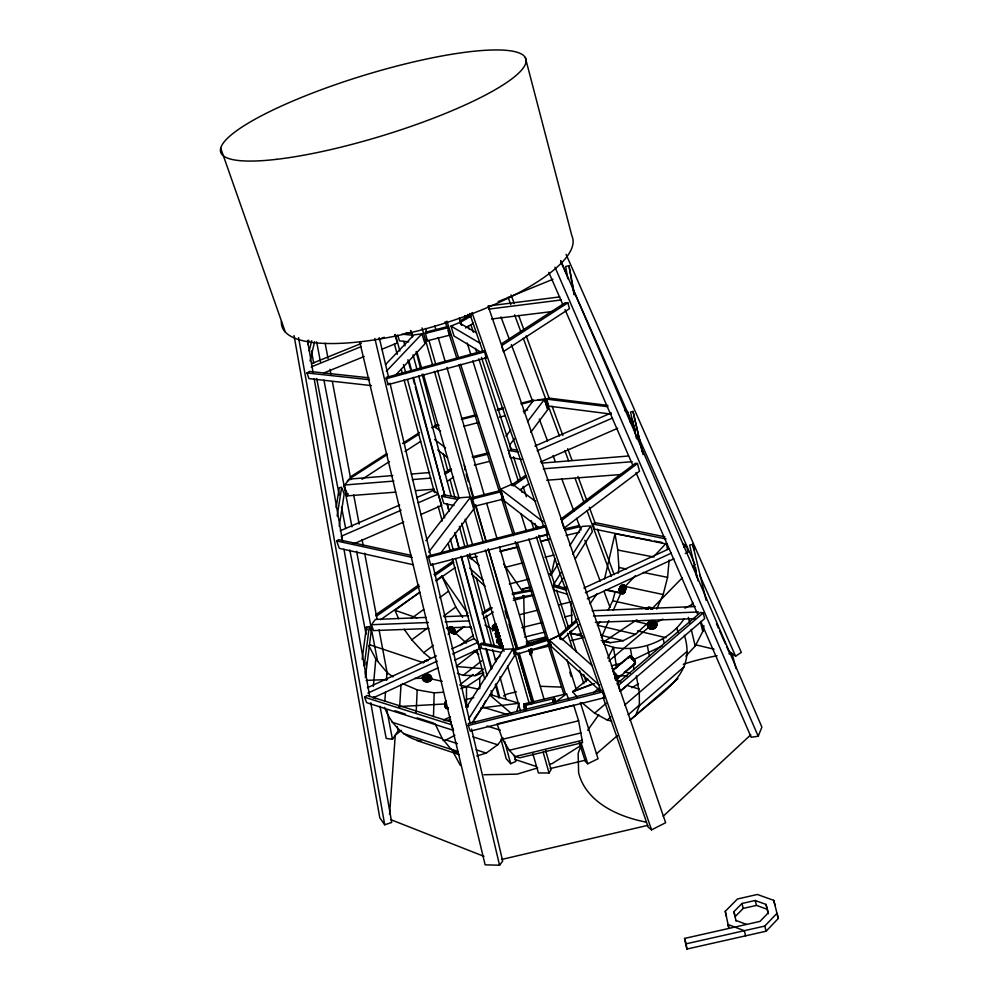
<?xml version="1.0" encoding="UTF-8"?>
<svg xmlns="http://www.w3.org/2000/svg" width="999" height="999" viewBox="0 0 999 999"><rect width="100%" height="100%" fill="white"/><g stroke="black" fill="none" stroke-linecap="round" stroke-linejoin="round"><path stroke-width="1.5" d="M622.564 587.387C625.424 585.514 624.949 592.981 622.252 591.745C622.24 589.248 620.966 591.121 621.89 591.358C623.201 591.458 623.039 585.139 621.902 588.773L622.14 588.249M430.581 679.22L429.895 679.819L430.669 678.883A3.584 2.822 11.5 0 0 428.871 675.386A3.584 2.822 11.5 0 0 424.413 675.886A3.584 2.822 11.5 0 0 424.662 679.545C425.699 681.842 426.123 677.609 428.309 678.433C430.444 675.786 423.801 676.011 426.561 678.433M424.163 679.058C425.187 681.505 423.514 675.986 423.888 677.934M500.349 491.933L500.362 490.584L472.465 497.589L472.415 498.951L474.712 506.243L502.597 499.263L500.349 491.933L472.415 498.951M554.845 700.012C553.858 698.363 553.021 702.372 554.932 699.824C553.97 698.676 554.982 699.587 554.008 701.248M425.324 675.948L423.901 676.922M453.446 630.906L453.746 633.229L455.057 631.018L454.72 632.529L453.159 632.629C452.672 629.507 452.335 627.547 450.724 627.647C449.188 628.396 451.411 630.244 450.424 628.596M451.623 627.847L450.499 627.472L451.548 627.634M453.071 632.879L454.72 632.479L453.733 629.957L454.32 632.592L454.27 631.131A2.073 0.774 53.5 0 1 453.821 630.844L453.858 630.556M495.729 626.161L496.166 624.812M450.636 629.045A3.434 1.286 53.5 0 0 451.423 630.506L450.786 627.572M453.121 632.692L454.27 632.742M571.903 625.324L571.266 603.271M468.281 725.486L468.306 723.613L602.372 690.122L604.345 697.714L470.279 731.143L468.281 725.486L602.584 691.945M430.332 676.947C428.022 675.511 432.167 677.984 428.596 677.072M427.647 678.658C429.545 681.418 425.624 681.693 427.272 678.658M427.372 676.373L427.322 675.224L429.795 676.311M623.301 588.486L624.675 588.336L624.462 591.708L624.937 590.909L624.125 591.42A3.247 1.723 -80.6 0 0 624.675 589.16L623.276 589.06L624.675 589.16M430.219 679.819L429.258 680.107L430.169 679.882M522.989 590.646C522.402 588.523 522.365 592.907 522.577 589.822L522.889 592.157M424.338 677.509A2.947 2.323 11.5 0 0 428.296 680.069A2.947 2.323 11.5 0 0 429.395 676.36L429.682 676.173A3.347 2.635 11.5 0 1 430.432 678.808L429.845 679.47M424.063 679.233L426.049 677.959M652.559 623.538C654.944 629.37 648.051 624.088 652.459 622.689C652.135 621.778 655.307 622.877 653.159 622.402L654.195 622.452M449.912 333.928L449.925 335.115L427.335 340.809L427.372 339.598M424.188 676.473C426.311 675.774 422.49 676.81 426.098 676.81M433.491 716.708L434.165 692.844L417.195 689.872L402.46 683.541M427.335 340.809L425.237 332.267L447.827 326.561L448.663 329.508M524.525 707.105L526.023 710.289M524.687 706.955L525.911 709.789L524.7 706.493L525.374 708.416M615.197 678.995L615.147 675.661M615.946 676.535L615.109 678.508M620.879 681.942L615.859 679.158A3.796 2.335 40.1 0 0 616.371 678.92L616.833 678.059L615.396 676.298M616.47 678.296C618.718 677.222 611.725 671.89 616.221 675.961M616.645 677.26L616.545 678.309A3.534 2.185 40.1 0 0 616.845 677.809L616.645 676.66M616.695 678.296L616.858 677.16M547.427 533.528L547.539 534.777L430.744 565.034L430.794 563.761M531.456 651.673L532.217 652.996L529.782 649.612L529.283 650.149M623.551 592.732C624.275 591.445 622.802 593.156 623.751 592.519M655.456 623.289L655.781 623.963A3.646 3.034 -25.7 0 0 649.874 623.351A3.646 3.034 -25.7 0 0 651.523 628.346C657.629 627.722 648.576 628.371 651.735 628.121M430.744 565.034L428.184 556.043L545.079 525.686L547.539 534.777M446.066 702.784L446.178 701.735M654.932 622.789C653.271 623.226 654.72 621.84 655.044 623.651L653.433 624.013M416.171 712.499L417.195 689.872M492.944 629.62L492.445 630.956L494.592 628.071L496.578 627.172L494.905 626.086L492.307 626.398L493.181 625.811M650.749 627.934L649.462 627.072L650.049 627.559M522.215 592.007L522.777 589.959M522.19 590.809L522.952 590.909A2.785 0.699 75.5 0 0 522.952 591.383M522.614 591.383L522.964 590.209A3.159 0.799 75.5 0 0 522.877 591.82L523.001 591.97M522.852 591.62L522.952 590.909M447.265 707.629L445.704 706.206A3.709 2.448 -83.7 0 0 448.326 707.841L447.44 707.829A3.709 2.448 -83.7 0 0 447.989 708.029M522.377 591.458L522.327 590.496M429.632 680.344L428.646 680.569L429.52 680.057M632.08 657.979C633.366 660.114 631.93 656.68 631.755 658.753M497.09 641.321L496.803 642.782L498.513 639.547L500.387 638.473L500.499 644.83L500.037 643.269M631.218 657.829L632.18 657.941M399.625 707.255L401.024 684.477M425.324 680.369L424.625 679.795A3.584 2.822 11.5 0 1 426.411 675.162A3.584 2.822 11.5 0 1 430.619 679.07A3.584 2.822 11.5 0 1 424.625 679.745L425.624 679.969M503.171 647.839L502.684 646.753L502.397 648.214L502.834 646.291M524.987 706.992L524.662 707.791L526.485 708.89L524.562 707.042L525.037 707.504M499.825 637.037L499.9 635.913M621.815 590.559L620.704 589.485L621.453 591.058A2.86 1.523 -80.6 0 0 622.315 592.22L621.828 591.633M389.56 814.36L395.279 735.139L401.361 730.394M384.79 701.423L385.489 692.282M386.426 680.094L387 672.477L375.786 659.015L368.843 645.591M522.29 590.384L522.927 590.084A3.384 0.862 75.5 0 0 522.44 591.82L522.315 591.858M651.847 626.086L651.698 627.946L650.711 627.797A3.397 2.835 -25.7 0 1 649.15 626.248L649.525 626.111A2.997 2.498 -25.7 0 0 650.898 627.472L653.808 627.072A2.997 2.498 -25.7 0 0 654.07 622.777L654.108 622.714M428.009 680.918L427.06 680.868L427.959 680.481M452.547 631.868L453.396 630.719L452.547 631.868A3.434 1.286 53.5 0 0 453.146 632.392M451.748 627.584A3.209 1.199 53.5 0 1 452.834 628.408L452.809 628.608A2.822 1.061 53.5 0 0 451.86 627.884L450.487 627.959L452.26 628.683L450.399 627.547M524.825 596.89L524.013 595.766M373.339 686.45L375.786 659.015M656.705 609.09L663.174 594.542L667.582 577.372L669.13 560.002M529.957 587.025L522.552 588.911L523.089 590.771M621.69 590.484C620.292 586.95 625.486 586.138 623.426 586.076M428.858 680.756L427.872 680.594M426.635 675.873L425.537 675.424L429.046 675.923M365.184 674.425L365.484 671.403M366.084 665.371L366.371 662.349M622.627 590.684L623.513 592.232L622.901 592.819L623.713 592.382M621.49 590.484L621.341 590.659A3.472 1.848 -80.6 0 1 623.95 586.101L624.025 586.613A3.247 1.723 -80.6 0 0 623.139 586.226L624.025 586.101M618.319 573.226L618.893 567.469L617.757 550.037L614.972 533.741L651.323 540.484M427.335 675.449L428.109 675.312A3.347 2.635 11.5 0 0 425.686 675.349L425.586 675.399M495.766 632.842L494.98 633.766L497.564 632.442M454.345 632.854L452.684 632.33L453.221 630.756M624.163 586.525L624.875 587.162L623.151 586.001A3.472 1.848 -80.6 0 1 623.626 586.038M650.699 628.134L651.723 628.259M428.084 676.598L428.883 675.936M486.101 356.593L486.138 357.892L387.974 384.665L388.124 383.329M387.974 384.665L386.163 377.447L484.29 350.637L486.138 357.892M365.347 677.509L371.153 631.693L369.78 627.809M553.858 700.911L554.37 699.225L554.707 700.087M554.895 699.7C552.459 700.486 554.994 699.899 553.983 699.912M364.198 666.071L369.318 626.51L366.396 627.222L362.162 659.19M553.533 699.837L553.521 702.896A3.821 0.637 84.4 0 1 553.621 699.238M553.846 702.584L555.069 702.06L554.932 701.011L555.344 701.997L554.645 699.6L553.946 700.586L553.771 699.912M650.774 625.012L648.975 625.849L649.375 624.088A2.585 2.16 -25.7 0 1 651.011 622.102M649.038 625.874L649.125 624.737A3.397 2.835 -25.7 0 1 651.435 622.352L652.397 622.177L652.185 623.551M649.375 625.849L649.5 624.775A2.997 2.498 -25.7 0 1 654.07 622.777L653.171 622.602M651.186 624.063C648.801 622.489 657.28 622.34 654.645 626.011C653.234 629.145 647.789 626.635 650.524 623.813M653.458 625.274L655.419 626.498L655.819 623.988M655.531 625.711L655.619 624.6M655.669 625.749L655.856 624.562M525.349 709.115L524.999 707.866L525.237 708.466M454.208 633.191L454.982 632.317A3.434 1.286 53.5 0 0 453.708 629.283A3.434 1.286 53.5 0 0 451.173 627.235A3.821 1.436 53.5 0 0 451.061 630.731L450.749 629.944L451.398 630.606M452.335 629.695C450.449 631.543 449.812 627.397 450.262 629.52M621.366 590.521L621.965 588.086L621.528 589.81L620.591 589.485L620.854 588.236L623.151 586.001L622.102 586.838A2.473 1.311 -80.6 0 0 620.367 587.899A2.473 1.311 -80.6 0 0 620.254 591.008A2.473 1.311 -80.6 0 0 621.952 591.083M649.387 627.235L650.973 625.611M339.223 526.273L344.143 494.205L342.182 488.561M337.138 515.984L341.683 487.162L339.298 487.774L336.114 507.504M454.87 632.704L455.094 631.306M629.832 720.316L635.689 715.434C660.888 692.469 697.14 674.974 684.377 635.314M428.059 675.898L427.734 676.448M427.085 680.918L426.173 680.731L426.91 678.583M425.387 680.069L426.336 680.282A3.347 2.635 11.5 0 0 429.533 679.907L429.695 680.057A3.584 2.822 11.5 0 1 428.072 680.631L427.997 680.594M529.97 654.57L530.694 652.971L529.77 652.772M623.076 587.412L622.24 587.837M624.2 592.195L622.814 590.509M622.202 592.619L623.251 592.819M522.877 591.196L522.714 590.109M616.296 678.171L616.271 678.009A3.122 1.923 40.1 0 0 616.008 675.749M452.972 630.556L452.235 631.843L453.484 632.642M685.826 656.081L695.204 646.053L702.784 631.468L703.933 625.674M423.751 677.896L424.076 676.798L424.138 677.871M500.374 644.318L500.224 645.816L501.61 642.382M616.321 678.87L616.633 677.884L615.671 678.983A3.534 2.185 40.1 0 0 616.196 678.733M430.519 678.259L430.132 679.145L430.494 677.572L430.644 678.558M430.369 679.27L430.644 678.296M430.557 679.245L430.731 678.358M427.984 676.011C431.855 677.01 428.496 681.817 425.874 679.545M551.873 699.05L525.362 705.406L525.312 706.243M655.856 624.063L655.781 623.963A3.646 3.034 -25.7 0 1 651.523 628.346M454.008 633.179L454.483 632.167M450.611 627.959L449.987 628.196M551.498 573.438L554.857 558.641M604.57 578.945L614.972 533.741M451.848 628.059C457.055 633.204 449.775 626.785 453.296 629.133L453.996 628.696M453.334 630.032L454.07 630.644L452.684 628.496A3.434 1.286 53.5 0 1 454.37 633.079A3.434 1.286 53.5 0 1 450.349 629.245A3.434 1.286 53.5 0 1 452.559 628.496A3.434 1.286 53.5 0 1 454.32 633.129A3.434 1.286 53.5 0 1 450.412 629.195A3.434 1.286 53.5 0 1 452.622 628.458M452.172 631.892L452.959 632.417M310.04 360.901L314.61 341.77M309.19 350.974L311.688 340.746M496.041 635.152L495.691 636.463L497.552 633.691L499.488 632.891M307.717 344.53L308.816 340.135M498.538 643.081L498.738 644.617L500.387 638.473M624.8 586.863L625.162 588.498L625.112 587.537M516.82 711.463L518.956 703.271L490.159 694.567M452.422 631.518L453.633 632.292L454.445 631.705M446.291 706.78L447.053 707.329M492.944 628.159L492.445 629.233L494.592 627.297L496.578 627.172M553.746 699.787L554.045 699.213A3.821 0.637 84.4 0 1 554.994 701.935M634.09 661.113L632.642 658.691A3.759 1.948 59.8 0 0 630.644 657.242L631.605 657.479M522.402 590.958L522.952 590.284M607.991 610.426L612.724 600.774L615.134 592.02M651.61 627.634L652.547 628.408L654.12 627.534M525.037 708.865L525.699 709.852L524.712 706.605M621.678 588.024L621.341 590.659A3.472 1.848 -80.6 0 0 624.387 591.708A3.472 1.848 -80.6 0 0 623.95 586.101M624.75 590.946L624.912 590.034L623.239 589.61M624.812 590.958L625.124 588.324L623.289 588.898M650.961 624.35L649.812 624.3M449.987 628.309L450.237 627.684M450.374 627.659L450.037 628.421L450.499 627.722M450.299 628.496L450.549 627.772M450.849 628.571L451.536 628.034M650.923 627.747L651.498 626.011M454.183 632.554L453.871 630.244M454.408 632.167L454.208 632.704M553.908 700.474L554.757 699.462M554.233 700.024L554.345 699.075M497.477 629.033L497.215 629.807L497.252 629.12M500.087 635.826L498.738 636.838L499.75 635.726M497.09 628.796L496.703 629.882L497.04 629.058M525.162 707.717L524.525 707.417M454.483 631.293L453.983 630.506L454.358 631.418M450.699 629.37L450.611 630.194L450.299 629.295M426.198 680.744L428.022 680.731M635.689 715.434L639.385 705.644L639.285 692.569L636.351 675.824M554.17 700.998L553.746 702.01L554.195 701.186M616.058 676.098L616.52 676.847M524.537 706.555L524.775 707.866M525.549 709.852L525.337 708.89M650.849 608.741L650.873 608.578A3.596 3.209 7.7 0 1 651.648 609.178M700.761 621.39L751.198 737.25L758.216 736.238L761.887 727.11L560.739 260.577M429.87 677.235L430.669 677.659M426.323 680.282L425.512 679.919M423.738 678.483L425.924 677.672M616.633 677.884L616.346 678.383M649.088 625.037L649.525 624.1M649.2 625.099L649.712 624.213M502.097 644.904L502.385 646.378M655.069 626.298L655.844 625.599M655.169 626.385L655.606 625.474M655.294 626.46L655.794 625.561M691.046 606.331L692.757 602.335M430.432 677.572L430.307 678.284M601.361 637.637L608.853 620.504M613.224 610.501L622.577 589.085L635.426 575.686M530.407 643.98C527.522 641.37 529.895 644.855 530.656 643.181L528.821 642.981L528.683 644.705L528.733 643.481L530.706 643.181L528.783 642.794M624.275 591.633L624.7 590.759M622.102 588.261L622.19 587.287M621.952 588.249L622.252 587.312M452.647 628.621L451.923 627.959M497.902 637.05L497.639 638.186L499.175 636.013M474.075 719.055L482.592 707.055L485.651 700.586M625.299 588.423L625.299 589.26M623.738 586.338L624.587 586.663L623.014 586.738M622.414 588.061L623.738 586.463M607.767 658.179L613.461 647.352C639.872 652.172 668.98 641.483 684.053 618.881M424.625 679.795L426.273 678.221M651.198 625.849L650.274 627.734L649.462 627.072M445.804 702.697L446.241 701.748A3.709 2.448 -83.7 0 0 445.816 702.522L446.078 702.634M498.426 632.604L497.989 633.378L498.926 633.241L498.264 633.216M624.125 591.42L622.989 590.272M423.838 677.16L424.325 676.286M423.888 677.197L425.262 675.848L424.175 676.41M424.088 677.285L424.563 676.423M429.77 679.657L430.232 678.895M452.784 632.255L452.035 632.092M532.842 753.658L538.411 772.951L549.063 772.989L551.086 769.642L545.554 750.187M615.784 676.186L615.621 675.137M649.85 626.935L649.038 626.485L650.824 625.337M496.565 636.276L496.316 637.787L497.827 634.278M472.477 722.789L514.785 655.332L512.824 649.063L468.656 718.943M557.342 587.487L563.074 578.359M575.287 558.878L592.345 531.705L590.709 525.849L572.777 554.233M553.871 584.128L561.288 572.39M466.371 707.329L503.446 649.35M550.711 575.449L558.216 563.736M569.742 545.704L582.092 526.398L589.273 525.936M525.337 709.665L525.474 708.616M622.614 587.974L623.501 586.6M499.225 633.603L498.688 634.427L498.926 633.091M553.633 701.635L554.632 700.099L554.07 699.175L554.145 700.411M616.495 677.634L615.908 675.948M614.934 674.5L614.048 674.05M379.982 706.268L386.201 738.436L392.457 739.285L398.089 731.006L397.227 726.41M582.717 636.226L569.667 633.016L571.44 630.469M590.072 603.771L597.177 593.593M425.624 678.321L424.662 679.545M623.626 592.282L622.677 592.632L623.863 591.258A2.86 1.523 -80.6 0 0 623.688 586.738A2.86 1.523 -80.6 0 0 621.341 589.672L621.465 589.797M623.751 592.057L624.225 591.358M623.851 592.232L624.4 591.408M623.963 592.295L624.525 591.483M624.138 592.307L624.612 591.62M453.421 632.954L452.634 632.379M621.977 587.362L622.814 586.863M587.662 730.257L598.788 714.735M524.762 707.617L525.087 708.466M530.806 432.267L547.652 409.815L544.642 399.125L537.812 399.8M439.685 554.507L474.263 508.379L470.691 496.953L458.916 497.827L425.899 540.634M359.69 341.895L485.114 864.822L499.562 865.246L502.684 861.101L471.565 729.108M514.435 438.786L509.765 444.917L511.401 450.437M527.522 421.603L544.642 399.125M428.696 552.135L470.691 496.953M497.902 631.805L498.064 632.542L496.953 632.692L497.914 632.554M372.202 623.663L375.412 619.455L426.123 617.407M453.234 629.12L453.696 629.795M451.248 630.656L451.673 631.443L451.423 630.506L452.647 629.757M649.85 624.363L650.749 622.702M649.475 624.288L650.174 623.713A2.198 1.836 -25.7 0 0 649.887 624.75M649.662 624.387L650.237 623.638M655.219 626.198L654.133 627.647L652.934 625.811M655.406 626.311L654.682 627.01L653.234 625.561M655.494 626.398L654.757 626.91M506.006 436.113L510.726 429.995M523.951 412.849L533.716 400.212M622.814 587.999L623.9 586.638M476.748 755.993L486.201 753.096L497.664 744.779L503.096 738.049M600.212 621.678L597.34 625.237L635.564 634.303L646.753 623.963L633.154 620.829M430.357 677.584L428.721 677.359M430.606 677.797L430.244 676.885M622.027 592.27L622.689 592.869M525.287 708.254L525.949 709.64M554.87 700.599L553.683 701.922L554.308 702.834L554.058 701.86M446.89 707.442L446.091 706.568M348.364 493.918L346.616 495.916L344.53 485.014L349.812 479.07M460.814 688.511L466.458 686.675L479.67 678.009L483.591 673.563M347.252 481.118L349.013 479.133L392.794 475.561M623.301 592.694L622.227 592.594A3.247 1.723 -80.6 0 1 621.253 591.271L621.453 591.058M624.412 586.8A3.472 1.848 -80.6 0 1 624.662 587.462L623.214 587.936M632.117 658.279L631.306 657.567M451.823 631.306L448.101 634.215M394.505 376.336L425.025 343.781L421.94 333.891L414.011 334.852L385.552 364.535M651.997 622.24L653.146 622.127A3.397 2.835 -25.7 0 1 655.506 623.863L655.706 624.987L655.506 623.863M386.351 371.303L421.94 333.891M654.695 555.581L666.383 543.056M736.051 921.053L733.915 911.675L741.97 903.496L755.182 900.486L765.996 904.407L768.056 913.049L760.014 921.39L684.552 938.436L686.925 949.05L766.121 931.205L778.308 918.456L773.701 900.336L757.354 894.467L737.437 899L725.249 911.338L728.883 928.083M685.476 943.968L764.747 926.085L776.922 913.398L778.308 918.456M522.365 590.559L522.964 591.733M651.523 609.24L682.454 577.622M693.119 566.72L695.254 564.547M768.418 913.723L767.382 909.365L756.505 905.394L743.206 908.416L735.114 916.67L733.915 911.675M502.634 647.127L503.346 646.403M615.983 676.136L615.584 675.262M452.734 630.294L451.735 631.306L452.347 631.98M451.011 630.869L450.686 629.982M555.382 701.985L555.344 702.884M622.989 588.111L624.462 586.813M553.783 702.21L554.944 701.286L554.57 699.612M428.821 676.061L429.707 676.498L428.696 675.574M615.771 679.195L616.57 678.558M616.608 678.696L615.946 679.283L615.109 676.985M425.749 675.923L424.762 675.886L426.635 676.448M524.575 707.142L525.024 707.966M663.211 816.233L750.786 734.789M499.887 635.876L499.637 636.051M424.313 676.623L425.262 675.948M429.408 680.344L430.282 679.532L429.558 678.309M562.125 639.797L579.07 624.65M624.825 587.2L624.325 586.388L624.912 587.1M576.51 621.628L559.54 636.763L560.514 639.46M558.965 635.364L577.072 619.23M631.967 658.066L633.366 659.402L632.529 658.791M530.207 654.432L530.906 654.632M629.82 720.279L677.909 678.646M628.221 714.772L639.86 704.682M639.385 705.644L684.228 666.72M596.328 753.908L617.407 735.626M446.091 706.118L445.941 706.256A3.709 2.448 -83.7 0 1 445.741 705.369M623.488 592.719L624.088 591.97M581.793 702.572L594.605 713.161L607.267 720.067L610.764 717.07M624.7 705.057L686.837 651.623M622.652 586.188L621.49 587.35A1.848 0.987 -80.6 0 0 620.604 588.411A1.848 0.987 -80.6 0 0 620.479 590.234M622.877 586.6L623.651 586.113C620.104 588.199 623.114 585.626 622.777 587.1M622.552 587.062L624.2 586.338M619.992 691.246L704.67 618.618L703.196 612.986L700.624 612.424L616.907 683.803M703.196 612.986L618.294 685.501L619.567 689.809M594.605 713.161L606.231 703.246M620.179 691.358L627.16 685.414L639.41 689.21M608.853 661.013L651.947 624.6L662.936 619.118M593.456 692.769L599.275 687.861M425.099 676.248L426.336 676.598M616.445 678.933L620.941 675.174M624.325 672.352L634.452 663.898A4.321 2.485 50.1 0 1 633.878 664.135M634.74 664.223L616.733 679.27A4.908 2.76 50.2 0 0 615.521 673.676A4.808 2.71 50.2 0 0 612.699 671.653M450.899 630.069L451.223 630.731L452.522 630.007M612.637 670.067L628.446 656.98M614.06 669.467L628.733 657.305A4.408 2.535 50.1 0 0 628.359 657.879M650.012 623.576L653.334 622.477M650.124 623.676L650.636 622.839L651.473 623.813M587.936 679.158L572.627 691.708L577.21 697.14M653.958 627.335L654.932 627.21M654.095 627.584L654.869 627.01M652.909 623.626L654.033 622.814M567.569 594.318L554.22 590.322L553.234 586.313L554.732 585.114L566.608 588.636M430.182 677.172L429.57 676.348M553.921 699.65L554.72 700.624M457.392 673.413L463.186 675.312L475.062 675.661L483.404 669.105M495.329 659.74L500.099 655.993M554.045 699.737L554.42 699.1M463.186 675.312L481.618 660.901M459.815 684.852L473.214 674.412M456.268 666.321L477.072 650.224M622.664 586.413L621.828 587.062L622.514 586.875M459.927 645.566L473.351 635.289M454.807 633.354L463.061 627.072M455.044 633.678L464.485 626.485M554.42 702.996L555.357 702.297M556.48 701.435L566.57 693.793L568.631 699.462M563.823 528.321L639.51 471.228L637.487 463.548L635.451 463.261L560.751 519.18M404.133 629.22L411.763 639.835L423.701 652.659L433.466 645.279M667.394 544.255L594.38 529.095L593.006 523.988L594.904 522.564L664.947 536.838M561.538 520.479L637.487 463.548M411.763 639.835L427.659 627.984M443.544 616.133L455.769 607.017L441.808 575.961M452.06 630.993L452.559 631.755A3.209 1.199 53.5 0 0 454.108 632.742L454.12 632.842M523.976 595.978L523.676 595.679A3.384 0.862 75.5 0 0 524 596.166L523.426 595.754M453.633 730.444L366.658 702.659L364.623 697.24L366.995 695.491L451.086 721.965M411.401 618.456L423.663 609.44M439.61 597.714L448.189 591.396M466.208 706.193L466.758 705.781A4.67 3.347 -60.2 0 1 467.732 705.381M398.576 618.668L394.955 610.264L419.642 592.332M435.701 580.669L441.87 576.186L467.42 612.924M501.298 652.397L481.78 648.413L480.232 644.23L481.868 643.044L502.897 647.265M623.126 588.299L624.575 587.275M529.308 643.069L529.732 642.856M646.578 609.128L647.389 608.616A3.596 3.209 7.7 0 1 648.151 608.354M380.544 619.692L419.83 592.27M436.301 580.769L455.319 567.494M520.179 489.81L528.683 483.878M375.587 614.872L418.756 584.89M434.003 574.313L453.047 561.088M376.261 616.296L419.443 586.276M434.677 575.674L453.733 562.425M512.15 484.627L525.549 475.362M513.124 485.876L526.523 476.598M611.226 414.11L548.701 406.118L546.765 399.138L548.351 398.052L607.892 405.394M523.976 596.141L523.838 596.203A3.384 0.862 75.5 0 1 523.626 595.729M615.322 675.486L613.91 674.313M429.395 676.36L428.746 675.461M413.411 564.785L339.31 548.351L336.638 540.971L338.561 539.672L411.226 555.382M454.033 505.494L443.831 503.434L441.496 496.228L443.706 494.755L459.765 497.914M602.634 642.619L636.9 619.755M726.61 646.59L728.508 650.861L735.601 656.193L741.32 652.397L566.071 254.333M447.352 481.243L453.583 477.122M464.785 469.717L465.422 469.293L464.11 465.072M444.443 472.914L450.899 468.668M445.167 474.138L451.623 469.892M483.454 618.593L493.394 612.05M482.017 613.124L490.734 607.404M482.355 614.385L492.32 607.854M452.335 628.883L451.773 628.184M501.635 343.768L565.272 302.672L567.869 302.822L569.467 308.666L503.384 351.623L501.623 345.666L567.869 302.822M362.038 479.283L389.41 461.563M405.057 451.436L420.704 441.321M350.249 477.035L386.85 453.509M402.547 443.431L419.543 432.505M350.512 478.171L387.137 454.62M404.133 443.681L418.519 434.428M525.686 709.015L526.048 710.339M465.472 327.959L473.364 323.276M632.991 659.627L634.04 661.188M371.466 385.614L308.991 378.621L306.993 372.964L309.59 371.428L369.068 377.809M459.677 321.154L471.528 314.173M471.291 315.909L460.751 322.128L461.588 325.075M616.72 677.609L616.47 676.56M529.02 644.617L529.757 644.879M503.034 646.166L502.185 645.916M443.081 740.471L446.004 739.934L454.87 735.314M603.009 641.121L610.264 642.682L623.164 640.709L635.564 634.303M525.149 707.904L524.537 706.143M497.177 627.822L496.441 628.184L497.002 627.584M503.546 695.966L507.554 693.918L516.52 691.832M651.823 623.651C651.91 621.366 649.412 623.488 652.434 622.277M652.459 622.664L650.686 622.926M652.359 627.959L654.008 627.347A3.397 2.835 -25.7 0 0 655.519 625.374L655.744 625.386M603.196 697.652L648.226 827.172L651.573 829.844L665.646 822.726L488.086 305.956M684.914 608.129L693.144 604.008M425.749 675.624L424.987 675.848M424.862 676.123L425.874 675.636A2.947 2.323 11.5 0 1 428.109 675.624L429.008 675.986A2.16 1.698 11.5 0 0 428.546 675.711M425.999 676.011L424.625 677.684L425.861 679.607M579.183 742.17L585.339 761.488L587.774 763.785L598.051 758.753L580.344 702.509M502.022 644.005L501.136 644.442L501.823 644.392M653.209 623.776L654.632 623.189M632.979 659.939L662.15 645.966M623.226 588.573L624.775 587.837L624.55 586.937M531.243 650.149L530.157 650.112L531.243 650.149L530.981 648.963M548.501 640.384L559.215 635.389M600.486 691.133L551.236 646.378L549.338 640.097L558.528 635.814L592.395 665.883M550.549 646.815L551.311 646.453L549.275 640.034M372.977 697.964L437.962 667.919M454.657 660.202L479.72 648.601L477.722 642.444L452.647 654.008M587.312 598.838L673.95 558.778M685.264 553.546L688.099 552.235L686.563 546.103L683.778 547.377M367.432 687.712L436.488 655.918M451.748 648.888L473.926 638.673M583.891 588.036L669.168 548.776M367.894 693.106L437.275 661.101M585.402 592.757L671.291 553.146M539.71 528.396L504.008 500.686L500.536 489.223L512.3 484.065L535.751 501.56M540.459 462L617.619 428.296M352.959 544.193L403.721 522.015M420.641 514.622L441.795 505.394L438.161 494.13L433.591 490.297L416.62 497.664M537.212 450.774L612.537 418.032M401.161 510.214L341.396 536.201L341.895 539.098M418.244 502.797L438.161 494.13M500.961 739.235L506.231 758.765L510.676 763.686L515.834 761.438L514.223 755.406M534.915 446.053L611.251 412.937M340.222 530.806L399.637 505.032M525.711 709.627L524.687 707.579M443.394 719.942L450.449 716.932M431.655 427.647L434.34 426.511M467.844 706.305L467.195 706.805M466.933 706.88L467.919 706.418M467.245 706.942L467.957 706.643M481.356 352.472L453.996 336.014L450.986 326.074L459.09 322.764L476.623 332.917M498.139 301.623L552.947 279.27M323.751 372.989L364.185 356.493M381.518 349.413L397.402 342.932L394.717 334.565M311.451 363.686L361.376 343.419M311.201 366.933L361.338 346.566M378.521 339.573L384.253 337.25M592.382 683.928L572.627 691.708L594.555 683.578M648.239 608.341L647.402 608.891M647.439 608.953L648.226 608.653M621.59 591.47L620.704 590.084L622.077 591.733M651.548 628.396A3.646 3.034 -25.7 0 0 655.831 623.975A3.646 3.034 -25.7 0 0 649.887 623.388A3.646 3.034 -25.7 0 0 651.548 628.396L651.635 628.458M475.062 675.661L483.628 672.502M624.45 590.734L623.139 589.959M655.244 623.289L655.719 624.225M429.508 676.673L428.371 676.81M430.432 677.896L430.132 676.91M451.086 630.769L451.623 631.48L450.999 630.831A3.821 1.436 53.5 0 1 451.086 627.235A3.821 1.436 53.5 0 1 454.995 632.355A3.821 1.436 53.5 0 1 451.648 631.53L451.523 631.543A3.821 1.436 53.5 0 0 454.945 632.392L454.832 632.167A3.209 1.199 53.5 0 0 453.883 629.67L453.733 629.72A2.822 1.061 53.5 0 1 454.258 632.404M502.235 646.141L503.146 645.829M294.043 335.552L379.807 817.856L384.702 824.762L391.708 822.477L370.791 702.734M622.976 592.407L622.827 592.457M526.423 644.205L547.09 637.762M515.122 650.174L547.452 640.371L547.377 639.21L515.097 649.013L515.122 650.174L516.745 654.283L549.025 644.505L548.963 643.356M537.749 767.906L517.095 774.138L483.928 774.737M549.35 764.41L552.235 763.536L580.981 745.429L578.146 753.446L578.621 772.614A147.203 82.08 -13.4 0 0 645.953 822.09M623.189 587.874L624.662 587.462M386.001 378.783L484.328 351.923M574.575 294.655L568.943 265.634L565.646 266.533L567.732 278.771M643.069 454.595L632.991 411.413L630.506 412.063L636.525 438.786M649.55 625.012L650.811 624.675M428.134 557.305L545.192 526.923M611.338 665.846L621.778 663.136M434.652 425.412L437.637 424.65M461.488 418.531L474.912 415.084M497.277 409.353L503.234 407.817M521.128 403.234L533.054 400.162M434.615 426.348L439.085 425.199M461.488 419.455L476.411 415.621M497.315 410.264L503.284 408.728M521.203 404.133L533.141 401.074M463.561 426.361L478.471 422.54M499.325 417.195L505.282 415.671M523.164 411.089L527.634 409.952M500.237 551.585L518.131 547.04M540.509 541.358L549.45 539.085M504.882 567.42L522.714 562.899M545.004 557.255L553.921 555.007M524.213 588.886L530.044 587.4M652.285 621.927L651.435 622.352M425.199 333.454L447.827 327.747L447.827 326.561M509.353 584.003L528.596 579.158M549.313 573.926L552.272 573.189M694.005 549.7L692.669 544.355L689.635 545.117L698.051 580.756M513.336 600.349L532.529 595.529M563.523 587.749L566.47 587M519.53 614.71L537.237 610.277M559.365 604.745L571.166 601.785M526.223 641.857L545.516 637.05M472.215 456.868L488.449 452.834M473.651 457.729L488.424 454.058M474.313 465.134L489.41 461.388M521.84 627.609L542.519 622.464M564.672 616.932L572.052 615.097M524.55 637.1L545.267 631.955M567.457 626.423L570.417 625.699M526.436 644.305L547.252 639.135M424.2 677.784L425.886 677.372M529.12 650.936L548.701 646.128M571.278 640.584L583.329 637.624M498.576 723.513L573.663 705.182L578.608 720.791L582.579 742.619L519.767 757.804L515.122 756.555L509.278 750.274L502.509 739.297L497.077 723.875M502.509 739.297L578.608 720.791M509.278 750.274L580.956 732.904M515.122 756.555L582.342 740.296M581.568 633.491L577.122 634.552L569.667 633.016M564.597 528.995L579.645 525.424M539.098 536.388L545.129 534.964M564.722 530.307L579.795 526.723M469.792 558.266L477.322 556.48M499.887 551.123L517.957 546.84M540.521 541.483L549.55 539.335M566.108 535.414L579.657 532.192M464.722 699.824L473.726 697.689M566.57 693.793L523.913 703.97L524.338 710.152M550.212 768.568L585.926 760.064M623.289 589.248L625.124 589.198L624.912 590.034M501.498 859.49L647.714 825.386M447.515 707.941L448.151 707.791M425.124 674.712L426.211 674.475M425.512 675.574L427.335 675.312M425.549 675.711L427.31 675.586M427.884 680.731L428.883 680.606M427.909 680.868L428.883 680.669M621.603 590.671L621.753 589.485L621.665 590.659M530.394 589.934L512.375 593.331L512.437 594.467L531.98 590.771M513.386 598.576L532.904 594.892M444.855 720.666L450.611 719.655M488.861 305.906L559.74 296.903M488.711 309.103L561.363 299.937M480.507 708.079L518.956 703.271M467.632 706.318L468.369 706.231M467.607 706.505L468.344 706.281M467.644 706.655L468.306 706.505M491.52 319.006L552.809 311.463M647.889 607.592L649.05 607.454M533.404 400.611L544.33 399.525L547.976 409.378M624.974 588.324L624.8 589.223M624.313 586.975A3.247 1.723 -80.6 0 1 624.55 587.599L625.087 588.511M541.683 463.111L628.421 456.019M411.226 474.05L429.645 472.552M543.294 468.806L632.18 461.688M344.53 485.014L393.868 481.068M412.362 479.582L430.856 478.109M546.69 480.244L622.302 474.425M395.604 492.145L347.49 495.841L344.18 486.363M415.784 490.596L434.403 489.173M434.165 692.844L443.319 692.245M424.325 677.135L425.936 677.072M398.539 706.618L445.129 703.933M553.821 584.215L554.57 584.178L538.798 535.277M653.583 624.3L655.319 624.213M450.349 627.734L451.161 627.822L450.449 628.895L452.122 629.145M444.493 616.67L468.543 615.696M592.182 610.701L695.167 606.543M428.446 622.502L371.403 624.712L373.489 630.594L428.933 628.533M445.242 621.84L469.368 620.903M593.468 616.071L698.551 611.987M366.121 680.394L387.437 679.557M414.835 678.483L427.023 678.009L442.195 681.306M447.202 627.859L471.191 626.96M595.379 622.34L695.516 618.618M453.546 633.104L454.308 633.116M497.052 626.922L497.402 627.322M450.624 629.457L452.197 629.407M513.661 648.95L502.722 649.288L475.124 553.608M515.509 655.406L514.722 655.431L512.887 648.975M430.294 677.909L429.945 677.01M652.335 622.34L653.321 622.152M651.548 628.184L652.534 628.171L652.222 626.073M532.405 645.279L528.733 642.881L529.757 643.368M427.31 675.873L426.436 675.699L426.998 676.373M624.949 588.511L624.85 587.549M553.921 700.162L554.445 701.373M528.696 650.274L529.695 650.287L528.883 649.437M530.956 654.77L531.68 655.868L530.931 655.381M622.252 592.132L623.201 592.444L622.414 590.759M615.084 675.636L627.297 675.911M540.409 686.276L561.376 687.112M531.53 704.395L523.913 703.97L525.924 708.553M500.749 639.148L501.286 639.797M456.755 666.533L481.368 668.593M623.351 586.488L623.763 586.525M525.362 705.406L525.936 706.305M405.819 332.817L412.013 333.466M401.885 334.128L412.724 335.264M306.993 372.964L369.48 379.732M408.728 341.87L399.45 340.846L397.677 335.077M546.765 399.138L607.829 406.705M384.565 707.429C390.621 723.438 403.858 738.124 421.228 741.171M553.346 698.701L553.346 699.525M653.633 624.612L655.431 624.887M621.415 591.683L622.464 592.832M510.239 449.001L517.619 450.237M508.166 450.387L518.493 452.135M529.02 651.448L529.932 651.598L529.108 650.749M521.64 459.44L510.252 457.455L509.003 453.221M624.462 672.09L630.344 673.126M654.357 541.046L661.925 542.457M617.757 550.037L654.02 557.067M441.496 496.228L457.554 499.413M480.232 644.23L502.759 648.763M618.893 567.469L626.498 569.018M643.231 572.427L667.582 577.372M593.006 523.988L666.083 538.961M427.297 675.312L429.008 675.686M496.453 626.073L495.529 624.8L496.428 625.461M624.575 586.326L663.174 594.542M607.03 589.885L621.94 593.081M605.481 589.972L621.878 593.481M460.477 685.277L478.758 689.248M336.638 540.971L412.3 557.417M612.724 600.774L647.14 608.416M637.499 630.881L666.008 637.712M696.028 644.892L714.035 649.213M729.045 652.797L732.042 653.521L736.013 668.456M607.267 720.067L611.638 721.116M600.874 635.302L623.164 640.709M529.045 651.723L530.019 651.96M581.643 635.664L577.122 634.552L581.43 635.664M601.223 640.459L610.264 642.682M453.783 630.431L454.483 632.092L454.033 630.968M450.424 628.446L452.11 628.92M553.234 586.313L566.595 590.284M482.592 707.055L507.942 714.685M472.365 721.453L475.299 722.377M487.062 726.036L500.287 730.157M364.623 697.24L451.635 724.762L453.134 729.02M394.93 710.751L405.307 714.06M417.157 717.856L433.454 723.064M473.002 736.862L497.664 744.779M604.058 644.33L613.461 647.352L616.645 667.869M392.058 722.19L442.345 738.661L451.223 749.45L458.454 753.558M446.004 739.934L457.492 743.693M476.148 749.812L486.201 753.096M515.022 759.452L536.376 766.52M450.499 749L457.854 751.448M403.496 733.591L451.223 749.45M416.883 740.534L459.165 754.645M369.605 644.73L423.201 662.649M394.955 610.264L417.033 617.931M446.466 628.134L452.36 630.182L466.396 643.131M524.737 707.292L525.711 709.065L525.474 707.742M653.596 624.949L655.332 625.574M735.751 920.366L746.565 924.425M390.659 819.592L483.991 856.368M496.091 624.875L495.329 623.95L496.166 624.575M425.337 680.319L426.211 680.694M611.937 668.456L614.522 669.63M631.63 657.529L630.831 657.142A3.759 1.948 59.8 0 1 633.191 659.502A4.171 2.173 59.8 0 0 629.894 656.793M630.631 657.33L631.555 657.854M630.644 657.617L631.393 657.966M531.368 648.975L532.142 649.35L531.293 648.538M531.006 644.73L529.57 643.905L529.582 644.63L531.231 645.104L529.395 643.418M428.758 677.659L430.207 678.396M623.513 591.758L622.502 591.221L623.588 592.07M650.149 627.459L650.986 627.946M654.882 622.964L653.933 622.502L654.795 623.089M616.845 677.809L617.057 677.921A3.796 2.335 40.1 0 1 616.82 678.508M485.002 625.037L498.588 632.592M451.073 627.921L453.334 629.358L452.447 628.583M624.512 410.564L626.76 411.85L631.38 422.277M615.809 676.048L616.183 676.897M450.986 326.074L480.369 343.431M452.622 628.746L451.211 628.021M501.473 642.944L502.185 643.368M623.114 592.095C620.791 590.147 623.176 593.906 621.828 591.758M502.335 647.951L501.573 647.477L502.485 648.126M451.286 627.709L452.097 628.221M451.248 627.759L452.197 628.508M452.572 632.604L453.259 633.041M650.811 608.641L651.648 609.14M683.041 543.718L685.389 545.304M522.165 591.346L522.302 591.445A4.208 1.061 75.5 0 1 522.215 589.847L522.34 589.348A4.208 1.061 75.5 0 1 522.864 589.16M530.344 642.782L530.831 642.919M425.599 680.057L424.837 679.432A3.347 2.635 11.5 0 1 423.938 677.472M387 672.477L392.882 676.847M434.028 426.273L440.522 431.131M446.353 707.517L447.814 707.866L445.579 706.006L446.116 706.917M500.536 489.223L543.181 521.815M434.59 439.46L445.566 447.864M428.696 677.946L430.07 679.008M620.591 590.109L621.415 591.396M437.762 449.95L447.614 457.604M526.436 708.716L524.962 707.467L525.561 709.078M423.701 652.659L430.806 658.478M522.727 591.908L522.514 591.82A3.384 0.862 75.5 0 1 523.026 589.947A3.759 0.949 75.5 0 0 522.252 591.683M489.872 695.117L511.925 713.96M615.322 675.986L616.146 676.71M467.769 555.232L479.17 565.347M555.032 700.249L555.244 701.148M523.638 595.854L523.588 595.966A3.759 0.949 75.5 0 0 523.901 596.528M469.63 568.106L483.179 580.344M549.338 640.097L599.6 685.476M471.491 573.926L485.039 586.238M474.238 650.374L478.721 654.52M478.184 642.682L473.763 638.299L452.297 558.678M654.757 622.727L655.469 623.463M654.657 622.802L655.381 623.563M654.57 622.926L655.257 623.638M479.882 649L477.872 642.369M373.601 696.678L375.749 698.838M631.68 658.366L632.255 658.99M452.834 628.408L453.883 629.67M452.26 632.08L451.573 631.43L452.16 632.155M428.546 678.209L429.745 679.545M527.584 643.93L528.371 644.817M470.005 626.81L471.94 629.008M445.816 706.842L446.528 707.517M429.47 676.46L430.119 677.21M531.193 648.763L531.243 649.475L530.881 648.713M428.783 680.344L427.997 678.583M621.99 591.396L622.464 592.282M528.284 642.856L529.882 645.067M522.664 588.873L523.064 589.635A4.208 1.061 75.5 0 0 522.09 591.495M503.621 564.073L522.802 591.808A3.384 0.862 75.5 0 1 523.064 589.847M649.35 624.163L649.35 624.1A2.26 1.886 -25.7 0 1 651.136 621.59M615.384 676.585L616.296 677.959M455.769 607.017L462.624 617.407M530.819 642.594L531.418 643.518L529.795 643.693L531.306 643.593L531.268 642.27M453.459 629.882L454.021 630.681M428.309 678.433L429.258 680.107L430.082 679.42L429.47 678.309M525.099 707.28L525.499 707.754M452.684 751.248L460.364 765.421M653.321 628.009L653.109 627.422M649.3 626.311L649.762 627.222M649.238 626.336L649.637 627.297M649.063 626.448L649.512 627.335M655.182 623.326L655.656 624.263M655.032 623.476L655.444 624.288M554.433 700.049L554.033 699.238A3.821 0.637 84.4 0 1 554.507 701.048M615.297 676.81L616.096 678.446M434.927 723.538L442.345 738.661M445.854 705.906L446.153 706.543M424.038 678.284L424.45 679.17M423.901 678.321L424.275 679.283L423.788 678.396M560.626 261.238L566.945 275.499M572.627 288.324L635.164 429.483M637.687 435.189L694.542 563.511M699.6 574.924L735.601 656.193M716.483 623.851L718.381 628.109M719.655 630.956L725.349 643.756M548.813 272.377L563.136 305.269M565.009 309.565L632.879 465.484M636.001 472.627L697.652 614.235M554.982 267.17L758.216 736.238M525.886 705.956L525.249 704.982L525.412 707.03M525.237 706.917L525.986 708.753M525.786 708.591L526.073 709.39M525.399 707.292L526.048 708.94M547.452 640.371L549.025 644.505M621.803 590.909L622.09 592.02M621.54 591.208L621.84 592.132L621.678 591.158A2.16 1.149 -80.6 0 1 620.604 591.033M621.403 591.358L621.653 592.045M652.597 625.986L653.246 627.734M624.675 586.875L624.974 587.812M624.437 587.137L624.687 587.799M500.924 316.858L509.153 338.761M511.338 344.605L532.729 401.548M539.31 419.068L547.539 440.971M553.034 455.569L555.219 461.413M561.8 478.933L573.876 511.051M576.61 518.356L581.006 530.044M584.84 540.259L600.199 581.143M604.033 591.371L610.064 607.429M508.091 297.265L510.801 304.57M514.585 314.797L521.066 332.33M523.226 338.174L559.44 436.051M564.847 450.661L568.631 460.889M575.112 478.421L583.766 501.785M587.012 510.551L611.326 576.298M511.076 294.93L514.31 303.708M518.631 315.422L524.025 330.07M526.186 335.926L549.388 398.901M552.085 406.231L562.874 435.514M567.732 448.701L572.052 460.414M577.984 476.523L587.162 501.423M589.323 507.28L595.254 523.389M597.414 529.245L614.148 574.65M525.874 708.803L524.512 706.618M524.9 707.23L525.449 708.915M524.825 708.066L525.162 708.978M366.396 627.222L367.32 629.807M220.692 148.127L285.327 332.118M471.978 312.525L651.573 829.844M469.642 313.499L482.942 351.773M484.99 357.654L543.843 526.923M546.391 534.278L600.636 690.297M569.742 672.09L571.203 676.535M464.86 315.734L465.821 318.706M468.219 326.124L469.18 329.083M475.424 348.376L476.86 352.834M478.783 358.766L518.131 480.444M521.003 489.348L521.965 492.32M531.081 520.516L533.966 529.42M536.363 536.838L566.595 630.319M567.557 633.291L572.352 648.126M579.545 670.391L583.866 683.741M467.607 314.448L468.568 317.407M470.954 324.812L473.351 332.23M481.468 357.417L511.088 449.313M513.474 456.718L521.128 480.432M523.039 486.363L526.373 496.74M534.977 523.414L536.888 529.345M556.468 590.059L568.868 628.558M569.83 631.518L576.51 652.247M583.666 674.45L586.051 681.855M445.154 321.666L447.053 327.61M448.002 330.582L456.993 358.816M458.891 364.76L499.625 492.544M501.51 498.489L513.361 535.639M515.247 541.583L546.503 639.647M547.927 644.105L564.035 694.63M446.915 321.154L458.728 358.279M460.614 364.21L514.485 533.478M517.32 542.395L565.634 694.193M581.181 743.056L587.774 763.785M525.374 708.129L525.799 709.103M459.253 317.807L461.588 325.224M467.195 343.032L470.929 354.907M472.802 360.839L512.037 485.502M520.916 513.698L526.523 531.505M528.858 538.923L560.439 639.248M566.833 659.577L576.148 689.185M554.845 699.65L555.107 700.386M554.145 699.862L554.52 700.936M501.261 493.518L502.597 497.902M602.822 691.57L604.345 697.714M505.044 610.814L507.255 618.244M509.015 624.175L516.52 649.4M517.844 653.858L532.405 702.834M466.108 474.188L468.319 481.643M470.092 487.599L472.739 496.553M475.836 506.98L486.014 541.271M488.224 548.726L517.869 648.601M519.193 653.071L533.791 702.26M616.633 675.611L617.082 677.222A4.208 2.597 40.1 0 1 615.709 679.795M554.12 700.149L554.845 702.909M561.913 521.79L563.448 527.022M434.665 325.599L435.989 330.082M438.174 337.55L445.167 361.451M446.915 367.432L484.09 494.418M486.713 503.371L497.215 539.235M499.4 546.703L528.259 645.304M529.57 649.787L544.005 699.075M503.508 649.263L504.095 651.286M410.851 330.856L412.575 336.838M416.883 351.785L421.628 368.231M423.351 374.213L459.153 498.289M465.197 519.218L472.527 544.642M507.579 666.108L520.429 710.626M684.552 938.436L685.988 943.506M425.549 328.421L426.823 332.904M428.946 340.372L435.739 364.26M437.437 370.242L473.988 498.676M475.686 504.645L486.338 542.082M488.461 549.562L516.583 648.376M517.857 652.871L531.918 702.272M422.04 327.922L432.742 365.422M434.453 371.416L483.266 542.445M485.402 549.937L529.095 703.034M543.119 752.16L549.063 772.989M447.827 327.747L449.925 335.115M622.227 590.746L622.677 592.357M765.996 904.407L767.382 909.365M773.701 900.336L775.074 905.294M407.904 359.74L410.352 368.756M413.211 379.27L414.435 383.778M415.259 386.788L445.079 496.453M447.115 503.946L449.15 511.426M454.857 532.405L459.34 548.888M461.376 556.381L485.414 644.78M486.638 649.263L491.933 668.743M496.003 683.728L499.675 697.215M413.037 354.807L417.095 369.855M418.718 375.874L451.223 496.266M459.353 526.361L465.034 547.427M467.07 554.944L491.446 645.242M492.669 649.75L495.916 661.788M499.975 676.835L506.068 699.412M755.182 900.486L756.505 905.394M395.404 334.465L399.85 350.999M403.484 364.535L405.906 373.551M407.517 379.57L444.667 517.894M450.324 538.948L453.146 549.462M455.569 558.491L487.075 675.811M491.083 690.696L492.282 695.167M504.682 741.345L510.676 763.686M394.393 343.856L397.227 354.37M401.286 369.393L402.098 372.402M404.12 379.907L434.49 492.582M438.124 506.093L442.182 521.116M448.251 543.656L450.274 551.161M477.072 650.586L484.765 679.133M764.747 926.085L766.121 931.205M403.771 341.346L404.982 345.854M408.978 360.876L411.788 371.391M413.386 377.397L445.042 496.066M447.053 503.583L449.063 511.126M455.094 533.741L459.115 548.826M461.126 556.368L484.465 643.818M485.664 648.351L491.296 669.455M495.329 684.54L498.938 698.114M410.502 330.507L411.301 333.516M416.108 351.598L420.904 369.667M422.115 374.188L436.526 428.434M443.331 454.046L448.139 472.115M450.137 479.645L454.945 497.727M461.75 523.339L467.757 545.941M469.767 553.471L471.366 559.502M476.173 577.572L485.377 612.225M486.188 615.234L494.193 645.366M525.337 57.617L571.928 236.001A151.935 44.505 -17 0 1 434.428 326.323A151.935 44.505 -17 0 1 281.418 321.104M627.584 411.488L630.481 422.677M616.82 677.534L616.52 675.661M741.97 903.496L743.206 908.416M745.604 935.826L744.305 930.693L727.934 924.487L728.87 928.283M700.524 622.427L702.784 631.468M725.249 911.338L726.473 916.308M453.946 630.519L454.258 631.768M692.669 544.355L706.156 600.374M688.336 617.332L689.785 623.376M691.233 629.432L695.204 646.053M374.862 338.474L499.562 865.246M379.245 337.662L388.549 377.11M389.985 383.179L430.769 556.143M432.555 563.736L470.129 723.039M632.991 411.413L642.132 451.473M632.392 419.368L635.426 432.829M676.947 628.034L677.971 632.579M554.62 700.287L554.807 701.286M554.27 700.399L554.657 701.523M453.958 630.731L454.283 632.217M553.858 702.372L553.546 701.111L553.533 702.097M663.224 638.698L664.173 643.231M311.388 350.936L313.761 363.186M316.72 378.496L339.185 494.905M341.546 507.155L345.691 528.596M349.825 550.049L366.096 634.29M647.377 645.691L649.375 656.206M346.428 491.421L347.29 496.016M316.658 341.908L320.442 361.775M323.938 380.119L351.935 526.848M356.593 551.298L377.585 661.338M386.913 710.252L392.457 739.285M325.174 343.281L328.059 358.604M330.07 369.33L330.944 373.938M332.38 381.593L350.824 479.682M353.708 495.005L359.178 524.113M362.063 539.448L363.211 545.579M364.66 553.234L377.048 619.13M379.071 629.857L387.425 674.3M553.359 700.049L553.621 701.286M622.052 590.634L622.315 592.132M568.943 265.634L574.075 294.655M298.589 337.687L384.702 824.762M307.492 340.447L313.124 372.689M314.198 378.833L342.632 541.545M343.968 549.225L369.717 696.603M630.419 648.626L632.205 659.028M633.229 664.972L634.003 669.442M686.226 944.892L686.925 949.05M649.412 625.449L649.437 626.585M649.188 625.599L649.225 626.648L649.025 625.511M525.299 706.768L525.574 708.004M655.394 624.05L655.506 624.949M655.581 623.95L655.706 624.7M621.753 589.847L621.853 591.396M554.745 701.098L555.269 702.896M666.47 543.294L667.444 549.375M553.234 699.175L553.446 700.311M424.138 677.659L424.225 678.508M424.038 678.608L423.951 677.597L423.901 678.621M430.182 677.684L430.307 678.558M555.007 701.935L555.119 702.909M554.57 702.135L554.657 702.946M695.579 567.557L696.553 576.598M453.808 630.968L453.958 632.729M450.262 628.97L450.187 628.046L450.199 628.958M454.508 631.705L454.582 632.604M553.833 701.872L554.008 702.859A4.246 0.712 84.4 0 1 554.133 698.676A4.246 0.712 84.4 0 1 555.219 701.81M553.771 701.885L553.808 702.871A4.758 0.799 84.4 0 1 554.083 698.176A4.758 0.799 84.4 0 1 555.282 701.685M522.627 591.171L522.664 592.007L522.39 591.108M522.327 591.121L522.415 592.07M553.97 700.948L554.095 702.01M553.821 700.961L553.946 702.022M516.72 653.121L516.745 654.283M523.751 596.64L524.575 634.64M479.67 678.009L479.845 688.486M621.141 590.521L621.141 589.71A3.247 1.723 -80.6 0 1 622.215 586.788L622.165 586.6A3.472 1.848 -80.6 0 0 621.053 591.021A3.472 1.848 -80.6 0 0 623.164 592.669M466.458 686.675L466.521 704.994M451.073 626.873A3.959 2.035 52.8 0 1 455.269 632.055A3.959 2.035 52.8 0 1 451.248 632.042A3.959 2.035 52.8 0 1 450.449 626.873M467.382 613.261A4.321 2.26 52.8 0 1 467.932 612.999M466.933 615.309A4.408 2.31 52.8 0 1 467.02 613.761M449.3 627.172A4.446 2.285 52.8 0 0 451.373 632.467A4.358 2.235 52.8 0 0 455.407 633.191A4.446 2.285 52.8 0 0 453.421 627.884A4.358 2.235 52.8 0 0 451.735 626.798M449.363 627.297A4.358 2.235 52.8 0 1 449.712 626.798M451.086 627.235A3.821 1.436 53.5 0 1 454.945 632.392M451.198 626.922A4.283 1.598 53.5 0 1 455.169 631.967A4.283 1.598 53.5 0 1 453.022 633.116M452.285 632.479A4.283 1.598 53.5 0 1 451.56 631.68M450.886 630.781A4.283 1.598 53.5 0 1 449.762 626.985M450.462 626.785A4.283 1.598 53.5 0 1 454.133 630.094A4.283 1.598 53.5 0 1 454.857 633.791A4.283 1.598 53.5 0 1 451.448 631.768M450.774 630.869A4.283 1.598 53.5 0 1 449.975 626.81M454.932 630.794A2.073 0.774 53.5 0 1 454.857 631.031M451.511 630.481A3.209 1.199 53.5 0 1 450.774 629.108M453.933 632.417A2.822 1.061 53.5 0 1 450.849 628.683M454.607 632.916A3.434 1.286 53.5 0 1 453.708 632.742M524.038 596.49A3.759 0.949 75.5 0 1 523.701 595.991M522.39 591.645A3.759 0.949 75.5 0 1 522.952 589.597M524.95 597.015A4.208 1.061 75.5 0 1 523.314 595.541M524.812 597.052A4.208 1.061 75.5 0 1 523.176 595.579M619.954 587.649A4.408 2.885 -78 0 1 624.013 584.902A4.495 2.947 -78 0 1 625.174 590.546A4.495 2.947 -78 0 1 621.066 593.319A4.495 2.947 -78 0 1 619.867 587.699M620.928 590.946A4.321 2.298 -80.6 0 0 624.737 592.257A4.321 2.298 -80.6 0 0 624.2 585.277A4.321 2.298 -80.6 0 0 620.928 590.946A2.473 1.311 -80.6 0 1 619.892 591.433M619.992 591.133A2.16 1.149 -80.6 0 0 620.604 590.859A2.16 1.149 -80.6 0 1 619.767 591.071M619.243 590.496A2.16 1.149 -80.6 0 1 619.093 588.973M619.318 590.509A2.16 1.149 -80.6 0 1 619.155 588.985M620.416 590.684A2.16 1.149 -80.6 0 1 620.441 588.349A2.16 1.149 -80.6 0 1 621.678 587.05M620.754 586.575A2.473 1.311 -80.6 0 1 621.341 587.037M619.305 590.983A2.473 1.311 -80.6 0 1 619.03 588.736M619.717 587.1A2.473 1.311 -80.6 0 1 620.404 586.588M621.553 590.909A1.848 0.987 -80.6 0 1 620.804 590.846M622.09 591.233A2.098 1.124 -80.6 0 1 620.791 589.984A2.098 1.124 -80.6 0 1 621.778 587.312M646.79 608.653A4.146 3.609 -10.4 0 1 647.714 608.116M648.751 607.804A4.146 3.609 -10.4 0 1 651.847 608.341A4.221 3.684 -10.4 0 1 652.622 608.978M648.426 622.577A4.283 3.721 -10.3 0 1 653.758 621.166A4.283 3.721 -10.3 0 1 655.993 625.474A4.283 3.721 -10.3 0 1 651.423 628.346M650.337 628.159A4.283 3.721 -10.3 0 1 649.35 627.722M648.676 627.072A4.283 3.721 -10.3 0 1 648.551 622.552M651.423 628.696A4.046 3.372 -25.7 0 0 656.193 623.801A4.046 3.372 -25.7 0 0 649.587 623.139A4.046 3.372 -25.7 0 0 651.423 628.696A4.62 4.008 -10.3 0 0 655.681 626.86A4.72 4.096 -10.3 0 0 654.682 621.191A4.62 4.008 -10.3 0 0 648.226 622.477M650.274 628.483A4.62 4.008 -10.3 0 1 649.213 628.021A4.72 4.096 -10.3 0 1 648.214 622.352M645.704 609.178A4.558 3.971 -10.4 0 1 652.085 608.029A4.658 4.058 -10.4 0 1 652.946 608.728M646.278 608.94A3.996 3.571 7.7 0 1 650.099 608.004M651.073 608.354A3.996 3.571 7.7 0 1 651.922 608.915M645.928 608.641A4.483 3.996 7.7 0 1 652.247 608.616M647.402 609.003A3.359 2.997 7.7 0 1 648.201 608.703M650.449 622.827A2.26 1.886 -25.7 0 1 650.923 622.489A1.299 1.074 -25.7 0 0 650.411 623.001M649.025 623.938A2.585 2.16 -25.7 0 1 650.686 621.465M634.69 660.764A4.408 2.535 50.1 0 0 633.503 658.878A4.321 2.485 50.1 0 0 630.844 657.017M635.002 661.725A4.408 2.535 50.1 0 1 634.927 663.361M616.72 679.145A4.808 2.71 50.2 0 1 616.096 679.52M613.661 672.414A4.371 2.46 50.2 0 1 616.708 676.186A4.371 2.46 50.2 0 1 615.871 679.17M628.034 657.604A4.858 2.797 50.1 0 1 633.666 658.678A4.858 2.797 50.1 0 1 634.228 664.647M629.407 656.93A4.171 2.173 59.8 0 1 632.067 657.742A4.171 2.173 59.8 0 1 634.19 661.338M634.053 663.698A4.171 2.173 59.8 0 1 633.641 664.11M628.708 658.016A4.171 2.173 59.8 0 1 628.945 657.379M628.371 657.704A4.67 2.435 59.8 0 1 630.444 656.43L631.256 656.805A4.67 2.435 59.8 0 1 634.615 662.512A4.67 2.435 59.8 0 0 631.793 657.03A4.67 2.435 59.8 0 0 628.496 657.629M634.29 664.123A4.67 2.435 59.8 0 1 633.841 664.585M634.415 664.048A4.67 2.435 59.8 0 1 633.965 664.51M631.705 658.191A3.759 1.948 59.8 0 1 632.33 658.878M614.135 673.726A4.208 2.597 40.1 0 1 617.107 677.222M614.185 673.676A4.208 2.597 40.1 0 1 617.145 677.172A4.208 2.597 40.1 0 1 615.746 679.745M614.298 673.301A4.72 2.91 40.1 0 1 617.619 677.21A4.72 2.91 40.1 0 1 616.046 680.082M614.21 673.401A4.72 2.91 40.1 0 1 617.532 677.31A4.72 2.91 40.1 0 1 615.971 680.182M614.173 673.9A3.796 2.335 40.1 0 1 616.833 677.047A3.796 2.335 40.1 0 1 615.584 679.357M615.072 674.362A3.534 2.185 40.1 0 1 616.683 676.435L616.883 676.448A3.796 2.335 40.1 0 0 614.335 673.701M615.921 678.433A3.122 1.923 40.1 0 1 615.409 678.621M555.044 701.822A4.246 0.712 84.4 0 0 553.97 698.701A4.246 0.712 84.4 0 0 553.746 702.859A4.758 0.799 84.4 0 1 553.571 699.512L553.671 698.776A4.758 0.799 84.4 0 1 555.119 701.698M553.808 702.871A3.821 0.637 84.4 0 1 554.02 699.113M468.394 705.494A4.408 3.072 -72.6 0 0 467.582 705.494A4.321 3.022 -72.6 0 0 466.758 705.781M448.014 708.353A4.695 3.322 -72.5 0 1 447.115 708.353A4.808 3.397 -72.5 0 1 444.905 703.134M444.967 703.246A4.695 3.322 -72.5 0 1 445.966 701.011M448.039 707.929A4.358 3.072 -72.5 0 1 445.117 705.356M445.217 703.184A4.358 3.072 -72.5 0 1 446.141 701.136M465.821 706.006A4.758 3.322 -72.6 0 1 467.607 705.069M467.757 705.856A4.171 2.997 -60.2 0 0 466.071 706.83A4.171 2.997 -60.2 0 1 467.707 705.831M465.946 706.518A4.67 3.347 -60.2 0 1 467.832 705.431M466.97 706.568A3.759 2.697 -60.2 0 1 467.744 706.243M466.92 706.543A3.759 2.697 -60.2 0 1 467.694 706.218M448.314 708.229A4.121 2.722 -83.7 0 1 445.092 705.444M445.517 702.309A4.121 2.722 -83.7 0 1 446.004 701.448M448.376 708.703A4.62 3.047 -83.7 0 1 445.03 706.68A4.62 3.047 -83.7 0 1 445.779 701.111M423.414 662.449A4.483 3.846 1.6 0 1 428.246 660.252M423.788 662.599A4.083 3.509 1.6 0 1 425.124 661.188M426.073 660.764A4.083 3.509 1.6 0 1 428.184 660.589M425.162 681.58A4.545 3.884 1.5 0 0 431.206 679.67A4.645 3.971 1.5 0 0 428.883 674.437A4.545 3.884 1.5 0 0 422.902 676.46M425.037 681.63A4.645 3.971 1.5 0 1 422.702 676.398M429.233 678.121A2.16 1.698 11.5 0 1 428.883 678.446M425.324 677.31A2.16 1.698 11.5 0 1 425.262 676.86M423.676 662.474A4.408 3.971 -14 0 1 427.51 660.376M631.88 687.737A147.203 82.08 -13.4 0 1 638.523 683.766M683.254 664.248A147.203 82.08 -13.4 0 1 717.107 655.769M729.07 653.895A147.203 82.08 -13.4 0 1 732.042 653.521M497.752 629.982L497.702 631.156L497.752 629.982M497.127 633.903L496.965 635.352L497.452 634.415L496.216 633.503L497.127 633.903M495.516 627.31L495.467 628.446L496.74 627.634L495.516 627.31M494.542 626.236L494.955 627.31L494.542 626.236M495.392 626.173L495.816 627.26L495.392 626.173M497.977 634.977L497.939 635.951L497.277 635.189L497.977 634.977M495.392 624.625L494.892 625.237L494.592 624.263L495.392 624.625M493.618 627.822L492.732 628.821L493.618 627.822M493.768 627.722L493.668 628.746L494.355 627.971L493.431 626.635L493.768 627.722M497.152 632.529L498.139 634.04L496.953 633.616L497.952 633.641L497.227 632.742L496.203 633.166L497.152 632.529M649.288 624.862L649.175 625.886L649.35 624.875M493.444 627.297L492.907 627.847L492.682 626.91L493.444 627.297M498.426 636.638L497.602 637.712L498.426 636.638M500.474 643.843L500.337 644.742L500.474 643.843M498.489 636.513L498.326 637.524L499.025 636.076L498.314 635.476L498.489 636.513M495.092 627.247L494.28 628.134L495.092 627.247M531.281 643.856L530.569 643.793L531.281 643.856M496.203 634.752L496.028 635.789L496.753 635.064C495.404 634.115 498.901 635.289 496.191 634.665M501.935 645.941L502.26 647.439L501.935 645.941M499.463 640.059L499.712 641.196L499.463 640.059M498.551 633.953L498.389 634.852L498.551 633.953M499.175 642.407L498.976 643.543L499.175 642.407M500.012 642.232L500.724 643.269L500.012 642.232M495.941 631.88L496.266 632.629L495.941 631.88M498.326 636.138L497.827 636.738L497.714 635.826L498.326 636.138M499.013 641.171L499.6 642.419L499.013 641.171M499.95 642.494L498.888 643.206L499.95 642.494M497.227 640.859L497.04 641.695L497.227 640.859M531.543 649.487L532.03 651.011L531.543 649.487M496.728 631.818L497.265 632.579L496.728 631.818M496.216 626.048L495.941 627.097L496.778 626.76L496.216 626.048M426.323 680.369L426.298 680.431A3.584 2.822 11.5 0 0 427.147 680.631L426.286 680.356M497.664 633.853L497.49 634.49L497.664 633.853M530.606 650.299L530.382 651.136L530.606 650.299M496.116 626.848L494.98 627.235L496.116 626.848M494.592 628.808L494.305 629.77L493.856 628.808L494.592 628.808M495.129 625.224L494.118 626.236L495.342 626.348L495.129 625.224M496.278 628.084L495.704 629.37L496.278 628.084M496.391 627.909L496.103 628.758L495.679 627.672L496.391 627.909M497.852 630.481L497.502 631.518L497.852 630.481M498.976 639.048L498.226 638.935L498.976 639.048M499.775 638.586L498.838 639.185L499.537 639.66L499.038 638.473L499.775 638.586M500.012 639.073L500.599 640.322L500.012 639.073M494.942 625.536L494.505 626.598L494.942 625.536M530.819 644.48L531.755 644.83L530.819 644.48M494.505 626.023L493.369 626.41L494.505 626.023M495.829 626.211L494.755 626.835L495.829 626.211M501.56 643.056L501.136 643.993L501.56 643.056M501.973 645.179L500.886 645.504L501.973 645.179M495.342 628.009L494.942 628.87L495.342 628.009M497.427 635.851L497.015 636.738L496.69 635.789L497.427 635.851M493.631 624.875L493.294 625.536L494.355 625.099L494.68 626.036L493.631 624.875M531.381 651.448L530.656 651.186L531.381 651.448M500.249 639.335L499.075 639.81L500.249 639.335M500.062 640.297L498.901 640.771L500.062 640.297M530.394 643.955L529.557 643.843L530.869 645.167L530.432 643.806M498.414 640.197L497.914 641.046L498.414 640.197M498.651 642.332L497.514 642.532L498.651 642.332M622.614 586.688L622.115 587.537L622.739 586.763M498.626 639.685L498.626 639.685M501.311 642.869L500.424 642.744L501.311 642.869M500.137 639.173L499.587 639.847L499.4 638.973L500.137 639.173M493.868 629.495L493.231 630.257L493.156 629.208L493.868 629.495M530.544 653.633L531.48 654.195L530.544 653.633M497.914 629.295L496.628 629.233L497.914 629.295M499.413 640.234L498.314 640.109L499.413 640.234M493.881 625.936L492.594 625.973L493.881 625.936M499.987 641.433L498.926 642.145L499.987 641.433M496.878 635.626L495.604 635.439L496.878 635.626M498.151 640.034L497.252 639.81L498.151 640.034M500.674 643.693L499.837 643.493L500.674 643.693M500.399 639.884L500.137 640.709L500.849 640.684L500.399 639.884M496.041 624.225L495.005 624.475L496.041 624.225M497.44 640.734L496.59 640.484L497.44 640.734M531.068 650.686L532.005 651.261L531.068 650.686M499.001 641.308L497.864 641.52L499.001 641.308M493.369 629.108L492.17 628.533L493.369 629.108M530.731 643.568L531.743 643.756L530.731 643.568M648.176 608.441L647.34 608.753A3.596 3.209 7.7 0 1 648.126 608.491M496.416 634.665L495.516 634.053L496.416 634.665M498.863 633.441L497.677 633.016L498.863 633.441M500.462 641.171L500.062 641.82L501.011 641.982L500.462 641.171M495.829 627.547L494.78 626.748L495.829 627.547M494.967 627.934L493.931 627.135L494.967 627.934M494.118 628.521L492.919 627.959L494.118 628.521M650.948 628.084L650.012 627.622L650.911 628.146M650.249 628.87L649.325 628.383A4.533 3.771 -25.7 0 1 650.836 621.778A4.533 3.771 -25.7 0 1 656.793 624.937A4.533 3.771 -25.7 0 1 650.249 628.87M622.265 593.693L621.728 593.356A4.321 2.298 -80.6 0 1 622.052 586.188A4.321 2.298 -80.6 0 1 625.536 588.361A4.321 2.298 -80.6 0 1 622.265 593.693M624.937 590.409A4.083 2.672 -78 0 0 623.875 585.289A4.008 2.622 -78 0 0 620.192 587.787A4.083 2.672 -78 0 0 621.216 592.931A4.083 2.672 -78 0 0 624.937 590.409M624.587 591.97A3.859 2.048 -80.6 0 0 624.1 585.726A3.859 2.048 -80.6 0 0 621.128 590.784A3.859 2.048 -80.6 0 0 624.512 591.957A3.859 2.048 -80.6 0 0 624.038 585.714A3.859 2.048 -80.6 0 0 621.191 590.796A3.859 2.048 -80.6 0 0 624.587 591.97M651.46 628.783A4.046 3.372 -25.7 0 0 656.231 623.875A4.046 3.372 -25.7 0 0 649.637 623.226A4.046 3.372 -25.7 0 0 651.46 628.783M651.348 629.195A4.533 3.771 -25.7 0 0 656.68 623.701A4.533 3.771 -25.7 0 0 649.3 622.976A4.533 3.771 -25.7 0 0 651.348 629.195M424.313 680.806A4.208 3.609 1.5 0 0 431.118 678.621A4.208 3.609 1.5 0 0 425.462 674.65A4.208 3.609 1.5 0 0 424.313 680.806M424.338 679.932A3.984 3.134 11.5 0 0 431.006 679.195A3.984 3.134 11.5 0 0 426.323 674.849A3.984 3.134 11.5 0 0 424.338 679.932M423.988 680.157A4.458 3.509 11.5 0 0 431.456 679.345A4.458 3.509 11.5 0 0 426.211 674.475A4.458 3.509 11.5 0 0 423.988 680.157M276.486 159.34A159.565 31.568 -17 0 0 524.138 66.658A159.565 31.568 -17 0 0 319.18 90.522A159.565 31.568 -17 0 0 276.486 159.34"/></g></svg>
